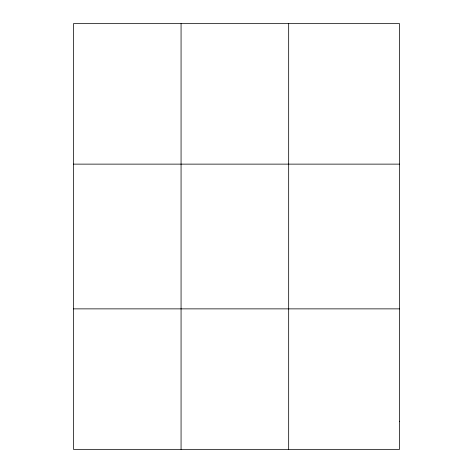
<?xml version="1.0" encoding="UTF-8"?>
<svg xmlns="http://www.w3.org/2000/svg" width="473" height="473" viewBox="0 0 473 473"><rect width="100%" height="100%" fill="white"/><g stroke="black" fill="none" stroke-linecap="round" stroke-linejoin="round"><path stroke-width="0.71" d="M181.064 23.65L181.064 449.35M288.672 23.65L288.672 449.35M73.457 164.131L399.543 164.131M73.457 308.869L399.543 308.869M399.543 421.254L399.543 449.35L73.457 449.35L73.457 23.65L399.543 23.65L399.543 421.254"/></g></svg>
